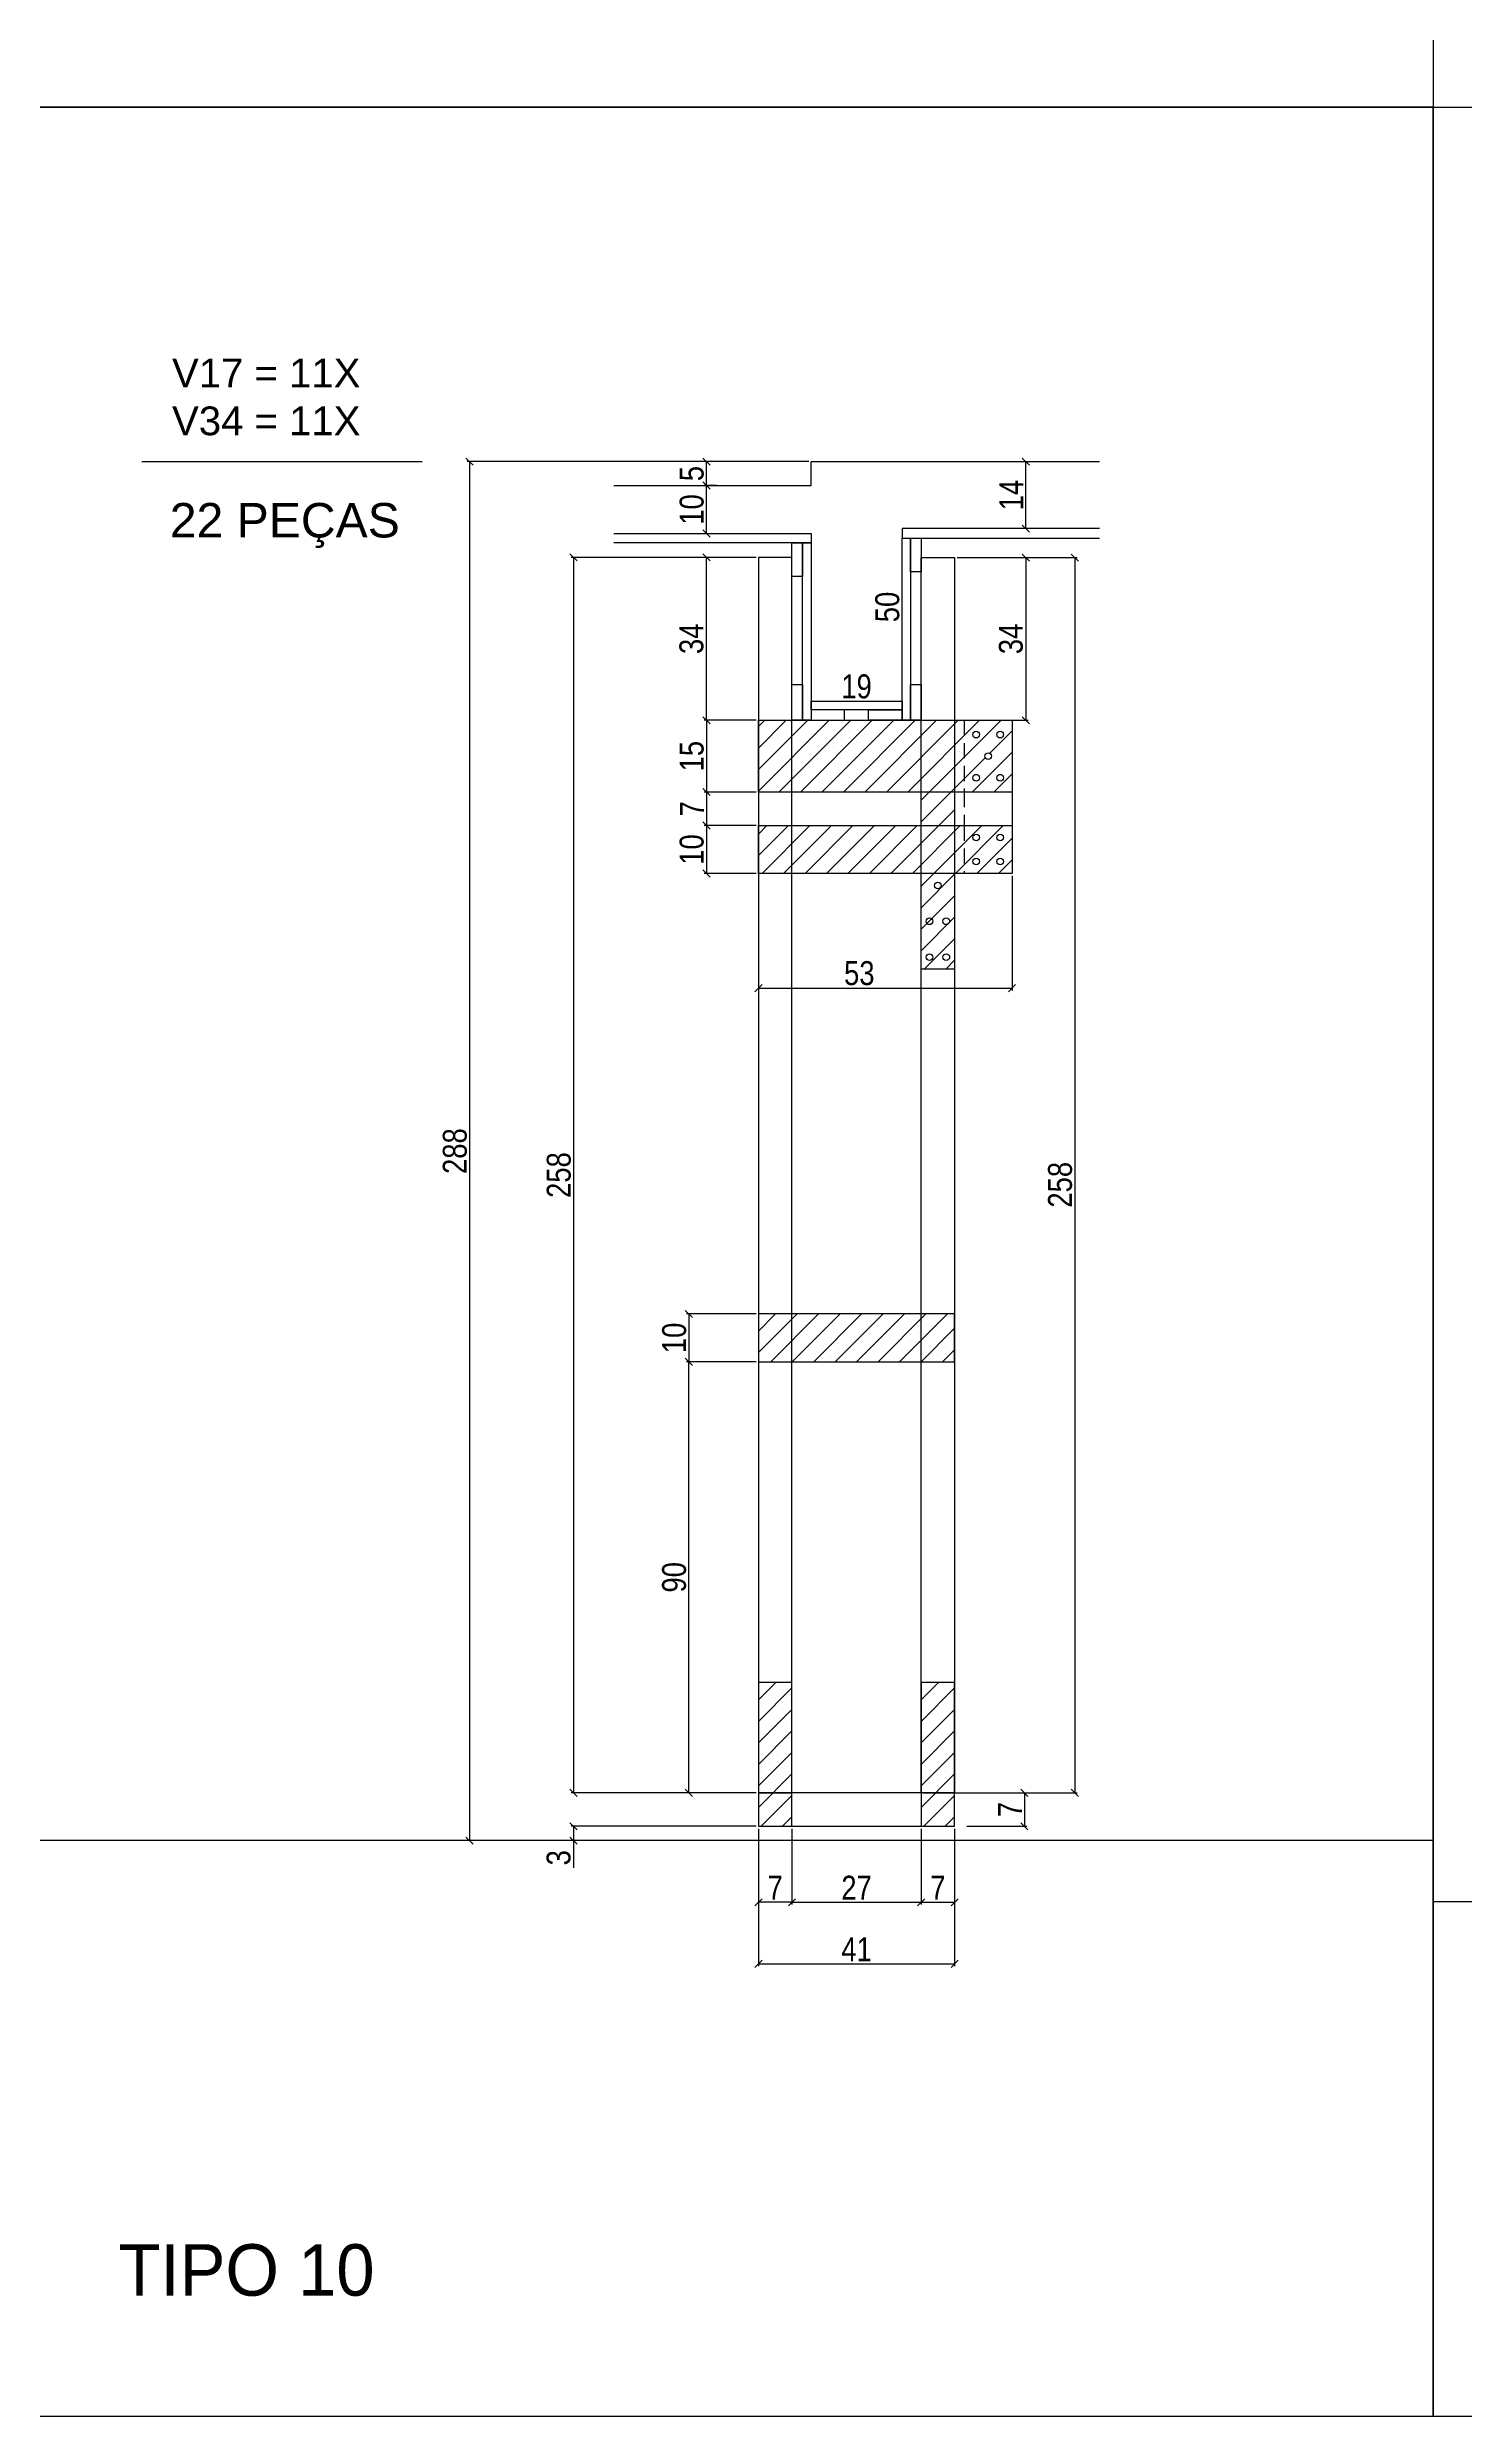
# Model space of a CAD drawing. Extents: x 16965 to 24320, y 205100 to 209880.
# Drawn here: x 18634 to 19226, y 205682 to 206671 of the extents above; entities that cross this region are included whole.
import ezdxf

# ---------------------------------------------------------------- set-up
doc = ezdxf.new("R2010")
doc.units = 0
doc.linetypes.add('DASHED2', pattern=[9.525, 6.35, -3.175])
doc.layers.get('0').update_dxf_attribs({"linetype": 'CONTINUOUS'})
doc.layers.get('DEFPOINTS').update_dxf_attribs({"linetype": 'CONTINUOUS'})
for name, color, linetype in [('COTA', 241, 'CONTINUOUS'), ('detalhes', 4, 'CONTINUOUS'), ('HACHURA', 8, 'CONTINUOUS'), ('TIRAS REESCORAMENTO', 252, 'CONTINUOUS'), ('VIGAS', 3, 'CONTINUOUS')]:
    doc.layers.add(name, color=color, linetype=linetype)
doc.styles.add('COTA TECNICA 2X', font='techl___.ttf', dxfattribs={"height": 10})
doc.styles.add('R80-50', font='arial.ttf', dxfattribs={"height": 10})
doc.styles.add('ROMAS860', font='ROMAS860.SHX', dxfattribs={"height": 8.5})
doc.dimstyles.new('SECAO', dxfattribs={"dimscale": 0.333333, "dimtxt": 5, "dimasz": 9, "dimexe": 3, "dimexo": 3, "dimgap": 3, "dimtad": 1, "dimdec": 1, "dimlfac": 0.5, "dimzin": 12, "dimdsep": 46, "dimtxsty": 'COTA TECNICA 2X', "dimblk1": 'OBLIQUE', "dimblk2": 'OBLIQUE', "dimsah": 1, "dimcen": 0.9, "dimclrd": 4, "dimclre": 4, "dimclrt": 240, "dimadec": 1, "dimazin": 3, "dimtfac": 1, "dimtdec": 1, "dimtmove": 0, "dimatfit": 3, "dimfxl": 1, "dimtolj": 1, "dimtzin": 12, "dimarcsym": 0})
pattern_1 = [(45, (-4660.637, 8067.0315), (-4.49012806, 4.49012806), [])]

# ---------------------------------------------------------------- blocks, each defined once
blk = doc.blocks.new('_Oblique')
at = {"color": 0, "linetype": 'ByBlock', "lineweight": -2}
blk.add_line((-0.5, -0.5), (0.5, 0.5), dxfattribs=at)
blk = doc.blocks.new('*D3066')
at = {"layer": 'DEFPOINTS', "color": 0, "transparency": 16777216}
for p in [(18931.21, 206458.4), (18853.92, 205942.31), (18931.21, 205942.31)]:
    blk.add_point(p, dxfattribs=at)
at = {"layer": 'detalhes', "color": 4, "lineweight": -2, "transparency": 16777216}
for p, q in [((18930.21, 206458.4), (18852.92, 206458.4)), ((18853.92, 206458.4), (18853.92, 205942.31)), ((18930.21, 205942.31), (18852.92, 205942.31))]:
    blk.add_line(p, q, dxfattribs=at)
at = {"layer": 'detalhes', "color": 4, "lineweight": -2, "transparency": 16777216, "xscale": 3, "yscale": 3, "zscale": 3}
for p, rotation in [((18853.92, 206458.4), 90), ((18853.92, 205942.31), 270)]:
    blk.add_blockref('_Oblique', p, dxfattribs=dict(at, rotation=rotation))
at = {"layer": 'detalhes', "color": 240, "transparency": 16777216, "insert": (18847.79, 206200.36), "char_height": 10, "attachment_point": 5, "rotation": 90, "style": 'COTA TECNICA 2X'}
blk.add_mtext('\\A1;258', dxfattribs=at)
blk = doc.blocks.new('*D3067')
at = {"layer": 'DEFPOINTS', "color": 0, "transparency": 16777216}
for p in [(18931.21, 205928.31), (19013.21, 205928.31), (19013.21, 205870.86)]:
    blk.add_point(p, dxfattribs=at)
at = {"layer": 'detalhes', "color": 4, "lineweight": -2, "transparency": 16777216}
for p, q in [((18931.21, 205927.31), (18931.21, 205869.86)), ((19013.21, 205927.31), (19013.21, 205869.86)), ((18931.21, 205870.86), (19013.21, 205870.86))]:
    blk.add_line(p, q, dxfattribs=at)
at = {"layer": 'detalhes', "color": 4, "lineweight": -2, "transparency": 16777216, "xscale": 3, "yscale": 3, "zscale": 3, "rotation": 180}
blk.add_blockref('_Oblique', (18931.21, 205870.86), dxfattribs=at)
at = {"layer": 'detalhes', "color": 4, "lineweight": -2, "transparency": 16777216, "xscale": 3, "yscale": 3, "zscale": 3}
blk.add_blockref('_Oblique', (19013.21, 205870.86), dxfattribs=at)
at = {"layer": 'detalhes', "color": 240, "transparency": 16777216, "insert": (18972.21, 205876.93), "char_height": 10, "attachment_point": 5, "style": 'COTA TECNICA 2X'}
blk.add_mtext('\\A1;41', dxfattribs=at)
blk = doc.blocks.new('*D3068')
at = {"layer": 'DEFPOINTS', "color": 0, "transparency": 16777216}
for p in [(18945.21, 205928.31), (18999.21, 205928.31), (18999.21, 205896.57)]:
    blk.add_point(p, dxfattribs=at)
at = {"layer": 'detalhes', "color": 4, "lineweight": -2, "transparency": 16777216}
for p, q in [((18945.21, 205927.31), (18945.21, 205895.57)), ((18999.21, 205927.31), (18999.21, 205895.57)), ((18945.21, 205896.57), (18999.21, 205896.57))]:
    blk.add_line(p, q, dxfattribs=at)
at = {"layer": 'detalhes', "color": 4, "lineweight": -2, "transparency": 16777216, "xscale": 3, "yscale": 3, "zscale": 3, "rotation": 180}
blk.add_blockref('_Oblique', (18945.21, 205896.57), dxfattribs=at)
at = {"layer": 'detalhes', "color": 4, "lineweight": -2, "transparency": 16777216, "xscale": 3, "yscale": 3, "zscale": 3}
blk.add_blockref('_Oblique', (18999.21, 205896.57), dxfattribs=at)
at = {"layer": 'detalhes', "color": 240, "transparency": 16777216, "insert": (18972.21, 205902.65), "char_height": 10, "attachment_point": 5, "style": 'COTA TECNICA 2X'}
blk.add_mtext('\\A1;27', dxfattribs=at)
blk = doc.blocks.new('*D3069')
at = {"layer": 'DEFPOINTS', "color": 0, "transparency": 16777216}
for p in [(18999.21, 205896.57), (19013.21, 205896.57), (19013.21, 205896.57)]:
    blk.add_point(p, dxfattribs=at)
at = {"layer": 'detalhes', "color": 4, "lineweight": -2, "transparency": 16777216}
blk.add_line((18999.21, 205896.57), (19013.21, 205896.57), dxfattribs=at)
at = {"layer": 'detalhes', "color": 4, "lineweight": -2, "transparency": 16777216, "xscale": 3, "yscale": 3, "zscale": 3, "rotation": 180}
blk.add_blockref('_Oblique', (18999.21, 205896.57), dxfattribs=at)
at = {"layer": 'detalhes', "color": 4, "lineweight": -2, "transparency": 16777216, "xscale": 3, "yscale": 3, "zscale": 3}
blk.add_blockref('_Oblique', (19013.21, 205896.57), dxfattribs=at)
at = {"layer": 'detalhes', "color": 240, "transparency": 16777216, "insert": (19006.21, 205902.65), "char_height": 10, "attachment_point": 5, "style": 'COTA TECNICA 2X'}
blk.add_mtext('\\A1;7', dxfattribs=at)
blk = doc.blocks.new('*D3070')
at = {"layer": 'DEFPOINTS', "color": 0, "transparency": 16777216}
for p in [(18931.21, 205896.57), (18931.21, 205896.57), (18945.21, 205896.57)]:
    blk.add_point(p, dxfattribs=at)
at = {"layer": 'detalhes', "color": 4, "lineweight": -2, "transparency": 16777216}
blk.add_line((18945.21, 205896.57), (18931.21, 205896.57), dxfattribs=at)
at = {"layer": 'detalhes', "color": 4, "lineweight": -2, "transparency": 16777216, "xscale": 3, "yscale": 3, "zscale": 3, "rotation": 180}
blk.add_blockref('_Oblique', (18931.21, 205896.57), dxfattribs=at)
at = {"layer": 'detalhes', "color": 4, "lineweight": -2, "transparency": 16777216, "xscale": 3, "yscale": 3, "zscale": 3}
blk.add_blockref('_Oblique', (18945.21, 205896.57), dxfattribs=at)
at = {"layer": 'detalhes', "color": 240, "transparency": 16777216, "insert": (18938.21, 205902.65), "char_height": 10, "attachment_point": 5, "style": 'COTA TECNICA 2X'}
blk.add_mtext('\\A1;7', dxfattribs=at)
blk = doc.blocks.new('*D3071')
at = {"layer": 'DEFPOINTS', "color": 0, "transparency": 16777216}
for p in [(18931.21, 206142.33), (18902.12, 206122.33), (18931.21, 206122.33)]:
    blk.add_point(p, dxfattribs=at)
at = {"layer": 'detalhes', "color": 4, "lineweight": -2, "transparency": 16777216}
for p, q in [((18930.21, 206142.33), (18901.12, 206142.33)), ((18902.12, 206142.33), (18902.12, 206122.33)), ((18930.21, 206122.33), (18901.12, 206122.33))]:
    blk.add_line(p, q, dxfattribs=at)
at = {"layer": 'detalhes', "color": 4, "lineweight": -2, "transparency": 16777216, "xscale": 3, "yscale": 3, "zscale": 3}
for p, rotation in [((18902.12, 206142.33), 90), ((18902.12, 206122.33), 270)]:
    blk.add_blockref('_Oblique', p, dxfattribs=dict(at, rotation=rotation))
at = {"layer": 'detalhes', "color": 240, "transparency": 16777216, "insert": (18896.01, 206132.33), "char_height": 10, "attachment_point": 5, "rotation": 90, "style": 'COTA TECNICA 2X'}
blk.add_mtext('\\A1;10', dxfattribs=at)
blk = doc.blocks.new('*D3072')
at = {"layer": 'DEFPOINTS', "color": 0, "transparency": 16777216}
for p in [(18909.45, 206458.4), (18931.21, 206458.4), (18931.21, 206390.35)]:
    blk.add_point(p, dxfattribs=at)
at = {"layer": 'detalhes', "color": 4, "lineweight": -2, "transparency": 16777216}
for p, q in [((18930.21, 206458.4), (18908.45, 206458.4)), ((18909.45, 206390.35), (18909.45, 206458.4)), ((18930.21, 206390.35), (18908.45, 206390.35))]:
    blk.add_line(p, q, dxfattribs=at)
at = {"layer": 'detalhes', "color": 4, "lineweight": -2, "transparency": 16777216, "xscale": 3, "yscale": 3, "zscale": 3}
for p, rotation in [((18909.45, 206458.4), 90), ((18909.45, 206390.35), 270)]:
    blk.add_blockref('_Oblique', p, dxfattribs=dict(at, rotation=rotation))
at = {"layer": 'detalhes', "color": 240, "transparency": 16777216, "insert": (18903.23, 206424.38), "char_height": 10, "attachment_point": 5, "rotation": 90, "style": 'COTA TECNICA 2X'}
blk.add_mtext('\\A1;34', dxfattribs=at)
blk = doc.blocks.new('*D3073')
at = {"layer": 'DEFPOINTS', "color": 0, "transparency": 16777216}
for p in [(19013.21, 206458.28), (19013.21, 206390.35), (19042.97, 206390.35)]:
    blk.add_point(p, dxfattribs=at)
at = {"layer": 'detalhes', "color": 4, "lineweight": -2, "transparency": 16777216}
for p, q in [((19014.21, 206458.28), (19043.97, 206458.28)), ((19042.97, 206458.28), (19042.97, 206390.35)), ((19014.21, 206390.35), (19043.97, 206390.35))]:
    blk.add_line(p, q, dxfattribs=at)
at = {"layer": 'detalhes', "color": 4, "lineweight": -2, "transparency": 16777216, "xscale": 3, "yscale": 3, "zscale": 3}
for p, rotation in [((19042.97, 206458.28), 90), ((19042.97, 206390.35), 270)]:
    blk.add_blockref('_Oblique', p, dxfattribs=dict(at, rotation=rotation))
at = {"layer": 'detalhes', "color": 240, "transparency": 16777216, "insert": (19036.75, 206424.32), "char_height": 10, "attachment_point": 5, "rotation": 90, "style": 'COTA TECNICA 2X'}
blk.add_mtext('\\A1;34', dxfattribs=at)
blk = doc.blocks.new('*D3074')
at = {"layer": 'DEFPOINTS', "color": 0, "transparency": 16777216}
for p in [(18953.21, 206498.4), (18810.42, 205922.31), (18931.21, 205922.31)]:
    blk.add_point(p, dxfattribs=at)
at = {"layer": 'detalhes', "color": 4, "lineweight": -2, "transparency": 16777216}
for p, q in [((18952.21, 206498.4), (18809.42, 206498.4)), ((18810.42, 206498.4), (18810.42, 205922.31)), ((18930.21, 205922.31), (18809.42, 205922.31))]:
    blk.add_line(p, q, dxfattribs=at)
at = {"layer": 'detalhes', "color": 4, "lineweight": -2, "transparency": 16777216, "xscale": 3, "yscale": 3, "zscale": 3}
for p, rotation in [((18810.42, 206498.4), 90), ((18810.42, 205922.31), 270)]:
    blk.add_blockref('_Oblique', p, dxfattribs=dict(at, rotation=rotation))
at = {"layer": 'detalhes', "color": 240, "transparency": 16777216, "insert": (18804.33, 206210.36), "char_height": 10, "attachment_point": 5, "rotation": 90, "style": 'COTA TECNICA 2X'}
blk.add_mtext('\\A1;288', dxfattribs=at)
blk = doc.blocks.new('*D3075')
at = {"layer": 'DEFPOINTS', "color": 0, "transparency": 16777216}
for p in [(18931.21, 205928.31), (18853.92, 205922.31), (18931.21, 205922.31)]:
    blk.add_point(p, dxfattribs=at)
at = {"layer": 'detalhes', "color": 4, "lineweight": -2, "transparency": 16777216}
for p, q in [((18930.21, 205928.31), (18852.92, 205928.31)), ((18853.92, 205928.31), (18853.92, 205922.31)), ((18930.21, 205922.31), (18852.92, 205922.31)), ((18853.92, 205922.31), (18853.92, 205910.98))]:
    blk.add_line(p, q, dxfattribs=at)
at = {"layer": 'detalhes', "color": 4, "lineweight": -2, "transparency": 16777216, "xscale": 3, "yscale": 3, "zscale": 3}
for p, rotation in [((18853.92, 205928.31), 90), ((18853.92, 205922.31), 270)]:
    blk.add_blockref('_Oblique', p, dxfattribs=dict(at, rotation=rotation))
at = {"layer": 'detalhes', "color": 240, "transparency": 16777216, "insert": (18847.7, 205915.15), "char_height": 10, "attachment_point": 5, "rotation": 90, "style": 'COTA TECNICA 2X'}
blk.add_mtext('\\A1;3', dxfattribs=at)
blk = doc.blocks.new('*D3076')
at = {"layer": 'DEFPOINTS', "color": 0, "transparency": 16777216}
for p in [(18968.25, 206498.4), (18991.21, 206498.4), (18968.25, 206398.35)]:
    blk.add_point(p, dxfattribs=at)
at = {"layer": 'detalhes', "color": 240, "transparency": 16777216, "insert": (18985.11, 206437.67), "char_height": 10, "attachment_point": 5, "rotation": 90, "style": 'COTA TECNICA 2X'}
blk.add_mtext('\\A1;50', dxfattribs=at)
blk = doc.blocks.new('*D3077')
at = {"layer": 'DEFPOINTS', "color": 0, "transparency": 16777216}
for p in [(18953.21, 206398.35), (18991.21, 206398.35), (18991.21, 206398.35)]:
    blk.add_point(p, dxfattribs=at)
at = {"layer": 'detalhes', "color": 240, "transparency": 16777216, "insert": (18972.21, 206404.44), "char_height": 10, "attachment_point": 5, "style": 'COTA TECNICA 2X'}
blk.add_mtext('\\A1;19', dxfattribs=at)
blk = doc.blocks.new('*D3078')
at = {"layer": 'DEFPOINTS', "color": 0, "transparency": 16777216}
for p in [(18902.12, 206122.33), (18931.21, 206122.33), (18930.21, 205942.31)]:
    blk.add_point(p, dxfattribs=at)
at = {"layer": 'detalhes', "color": 4, "lineweight": -2, "transparency": 16777216}
for p, q in [((18930.21, 206122.33), (18901.12, 206122.33)), ((18902.12, 205942.31), (18902.12, 206122.33)), ((18929.21, 205942.31), (18901.12, 205942.31))]:
    blk.add_line(p, q, dxfattribs=at)
at = {"layer": 'detalhes', "color": 4, "lineweight": -2, "transparency": 16777216, "xscale": 3, "yscale": 3, "zscale": 3}
for p, rotation in [((18902.12, 206122.33), 90), ((18902.12, 205942.31), 270)]:
    blk.add_blockref('_Oblique', p, dxfattribs=dict(at, rotation=rotation))
at = {"layer": 'detalhes', "color": 240, "transparency": 16777216, "insert": (18895.98, 206032.32), "char_height": 10, "attachment_point": 5, "rotation": 90, "style": 'COTA TECNICA 2X'}
blk.add_mtext('\\A1;90', dxfattribs=at)
blk = doc.blocks.new('*D3079')
at = {"layer": 'DEFPOINTS', "color": 0, "transparency": 16777216}
for p in [(18931.21, 206350.35), (19037.21, 206326.35), (19037.21, 206278.43)]:
    blk.add_point(p, dxfattribs=at)
at = {"layer": 'detalhes', "color": 4, "lineweight": -2, "transparency": 16777216}
for p, q in [((18931.21, 206349.35), (18931.21, 206277.43)), ((19037.21, 206325.35), (19037.21, 206277.43)), ((18931.21, 206278.43), (19037.21, 206278.43))]:
    blk.add_line(p, q, dxfattribs=at)
at = {"layer": 'detalhes', "color": 4, "lineweight": -2, "transparency": 16777216, "xscale": 3, "yscale": 3, "zscale": 3, "rotation": 180}
blk.add_blockref('_Oblique', (18931.21, 206278.43), dxfattribs=at)
at = {"layer": 'detalhes', "color": 4, "lineweight": -2, "transparency": 16777216, "xscale": 3, "yscale": 3, "zscale": 3}
blk.add_blockref('_Oblique', (19037.21, 206278.43), dxfattribs=at)
at = {"layer": 'detalhes', "color": 240, "transparency": 16777216, "insert": (18973.35, 206284.65), "char_height": 10, "attachment_point": 5, "style": 'COTA TECNICA 2X'}
blk.add_mtext('\\A1;53', dxfattribs=at)
blk = doc.blocks.new('*D3080')
at = {"layer": 'DEFPOINTS', "color": 0, "transparency": 16777216}
for p in [(19014.21, 206458.28), (19014.21, 205942.31), (19063.44, 205942.31)]:
    blk.add_point(p, dxfattribs=at)
at = {"layer": 'detalhes', "color": 4, "lineweight": -2, "transparency": 16777216}
for p, q in [((19015.21, 206458.28), (19064.44, 206458.28)), ((19063.44, 206458.28), (19063.44, 205942.31)), ((19015.21, 205942.31), (19064.44, 205942.31))]:
    blk.add_line(p, q, dxfattribs=at)
at = {"layer": 'detalhes', "color": 4, "lineweight": -2, "transparency": 16777216, "xscale": 3, "yscale": 3, "zscale": 3}
for p, rotation in [((19063.44, 206458.28), 90), ((19063.44, 205942.31), 270)]:
    blk.add_blockref('_Oblique', p, dxfattribs=dict(at, rotation=rotation))
at = {"layer": 'detalhes', "color": 240, "transparency": 16777216, "insert": (19057.31, 206196.3), "char_height": 10, "attachment_point": 5, "rotation": 90, "style": 'COTA TECNICA 2X'}
blk.add_mtext('\\A1;258', dxfattribs=at)
blk = doc.blocks.new('*D3081')
at = {"layer": 'DEFPOINTS', "color": 0, "transparency": 16777216}
for p in [(18999.21, 205942.31), (19017.27, 205928.31), (19042.36, 205928.31)]:
    blk.add_point(p, dxfattribs=at)
at = {"layer": 'detalhes', "color": 4, "lineweight": -2, "transparency": 16777216}
for p, q in [((19000.21, 205942.31), (19043.36, 205942.31)), ((19042.36, 205942.31), (19042.36, 205928.31)), ((19018.27, 205928.31), (19043.36, 205928.31))]:
    blk.add_line(p, q, dxfattribs=at)
at = {"layer": 'detalhes', "color": 4, "lineweight": -2, "transparency": 16777216, "xscale": 3, "yscale": 3, "zscale": 3}
for p, rotation in [((19042.36, 205942.31), 90), ((19042.36, 205928.31), 270)]:
    blk.add_blockref('_Oblique', p, dxfattribs=dict(at, rotation=rotation))
at = {"layer": 'detalhes', "color": 240, "transparency": 16777216, "insert": (19036.29, 205935.31), "char_height": 10, "attachment_point": 5, "rotation": 90, "style": 'COTA TECNICA 2X'}
blk.add_mtext('\\A1;7', dxfattribs=at)
blk = doc.blocks.new('*D3082')
at = {"layer": 'DEFPOINTS', "color": 0, "transparency": 16777216}
for p in [(18931.21, 206390.35), (18909.45, 206360.35), (18931.21, 206360.35)]:
    blk.add_point(p, dxfattribs=at)
at = {"layer": 'detalhes', "color": 4, "lineweight": -2, "transparency": 16777216}
for p, q in [((18930.21, 206390.35), (18908.45, 206390.35)), ((18909.45, 206390.35), (18909.45, 206360.35)), ((18930.21, 206360.35), (18908.45, 206360.35))]:
    blk.add_line(p, q, dxfattribs=at)
at = {"layer": 'detalhes', "color": 4, "lineweight": -2, "transparency": 16777216, "xscale": 3, "yscale": 3, "zscale": 3}
for p, rotation in [((18909.45, 206390.35), 90), ((18909.45, 206360.35), 270)]:
    blk.add_blockref('_Oblique', p, dxfattribs=dict(at, rotation=rotation))
at = {"layer": 'detalhes', "color": 240, "transparency": 16777216, "insert": (18903.34, 206375.35), "char_height": 10, "attachment_point": 5, "rotation": 90, "style": 'COTA TECNICA 2X'}
blk.add_mtext('\\A1;15', dxfattribs=at)
blk = doc.blocks.new('*D3083')
at = {"layer": 'DEFPOINTS', "color": 0, "transparency": 16777216}
for p in [(18931.21, 206346.35), (18909.45, 206326.35), (18931.21, 206326.35)]:
    blk.add_point(p, dxfattribs=at)
at = {"layer": 'detalhes', "color": 4, "lineweight": -2, "transparency": 16777216}
for p, q in [((18930.21, 206346.35), (18908.45, 206346.35)), ((18909.45, 206346.35), (18909.45, 206326.35)), ((18930.21, 206326.35), (18908.45, 206326.35))]:
    blk.add_line(p, q, dxfattribs=at)
at = {"layer": 'detalhes', "color": 4, "lineweight": -2, "transparency": 16777216, "xscale": 3, "yscale": 3, "zscale": 3}
for p, rotation in [((18909.45, 206346.35), 90), ((18909.45, 206326.35), 270)]:
    blk.add_blockref('_Oblique', p, dxfattribs=dict(at, rotation=rotation))
at = {"layer": 'detalhes', "color": 240, "transparency": 16777216, "insert": (18903.34, 206336.35), "char_height": 10, "attachment_point": 5, "rotation": 90, "style": 'COTA TECNICA 2X'}
blk.add_mtext('\\A1;10', dxfattribs=at)
blk = doc.blocks.new('*D3084')
at = {"layer": 'DEFPOINTS', "color": 0, "transparency": 16777216}
for p in [(18931.21, 206360.35), (18909.45, 206346.35), (18931.21, 206346.35)]:
    blk.add_point(p, dxfattribs=at)
at = {"layer": 'detalhes', "color": 4, "lineweight": -2, "transparency": 16777216}
for p, q in [((18930.21, 206360.35), (18908.45, 206360.35)), ((18909.45, 206360.35), (18909.45, 206346.35)), ((18930.21, 206346.35), (18908.45, 206346.35))]:
    blk.add_line(p, q, dxfattribs=at)
at = {"layer": 'detalhes', "color": 4, "lineweight": -2, "transparency": 16777216, "xscale": 3, "yscale": 3, "zscale": 3}
for p, rotation in [((18909.45, 206360.35), 90), ((18909.45, 206346.35), 270)]:
    blk.add_blockref('_Oblique', p, dxfattribs=dict(at, rotation=rotation))
at = {"layer": 'detalhes', "color": 240, "transparency": 16777216, "insert": (18903.37, 206353.35), "char_height": 10, "attachment_point": 5, "rotation": 90, "style": 'COTA TECNICA 2X'}
blk.add_mtext('\\A1;7', dxfattribs=at)
blk = doc.blocks.new('*D3085')
at = {"layer": 'DEFPOINTS', "color": 0, "transparency": 16777216}
for p in [(19042.97, 206498.4), (19042.97, 206498.4), (19042.97, 206470.4)]:
    blk.add_point(p, dxfattribs=at)
at = {"layer": 'detalhes', "color": 4, "lineweight": -2, "transparency": 16777216}
for p, q in [((19042.97, 206470.4), (19042.97, 206498.4)), ((19043.97, 206498.4), (19043.97, 206498.4)), ((19043.97, 206470.4), (19043.97, 206470.4))]:
    blk.add_line(p, q, dxfattribs=at)
at = {"layer": 'detalhes', "color": 4, "lineweight": -2, "transparency": 16777216, "xscale": 3, "yscale": 3, "zscale": 3}
for p, rotation in [((19042.97, 206498.4), 90), ((19042.97, 206470.4), 270)]:
    blk.add_blockref('_Oblique', p, dxfattribs=dict(at, rotation=rotation))
at = {"layer": 'detalhes', "color": 240, "transparency": 16777216, "insert": (19036.89, 206484.4), "char_height": 10, "attachment_point": 5, "rotation": 90, "style": 'COTA TECNICA 2X'}
blk.add_mtext('\\A1;14', dxfattribs=at)
blk = doc.blocks.new('*D3086')
at = {"layer": 'DEFPOINTS', "color": 0, "transparency": 16777216}
for p in [(18909.45, 206488.4), (18909.45, 206488.4), (18909.45, 206468.4)]:
    blk.add_point(p, dxfattribs=at)
at = {"layer": 'detalhes', "color": 4, "lineweight": -2, "transparency": 16777216}
for p, q in [((18908.45, 206488.4), (18908.45, 206488.4)), ((18909.45, 206468.4), (18909.45, 206488.4)), ((18908.45, 206468.4), (18908.45, 206468.4))]:
    blk.add_line(p, q, dxfattribs=at)
at = {"layer": 'detalhes', "color": 4, "lineweight": -2, "transparency": 16777216, "xscale": 3, "yscale": 3, "zscale": 3}
for p, rotation in [((18909.45, 206488.4), 90), ((18909.45, 206468.4), 270)]:
    blk.add_blockref('_Oblique', p, dxfattribs=dict(at, rotation=rotation))
at = {"layer": 'detalhes', "color": 240, "transparency": 16777216, "insert": (18903.34, 206478.4), "char_height": 10, "attachment_point": 5, "rotation": 90, "style": 'COTA TECNICA 2X'}
blk.add_mtext('\\A1;10', dxfattribs=at)
blk = doc.blocks.new('*D3087')
at = {"layer": 'DEFPOINTS', "color": 0, "transparency": 16777216}
for p in [(18909.45, 206498.4), (18953.21, 206498.4), (18914.84, 206488.4)]:
    blk.add_point(p, dxfattribs=at)
at = {"layer": 'detalhes', "color": 4, "lineweight": -2, "transparency": 16777216}
for p, q in [((18952.21, 206498.4), (18908.45, 206498.4)), ((18909.45, 206488.4), (18909.45, 206498.4)), ((18913.84, 206488.4), (18908.45, 206488.4))]:
    blk.add_line(p, q, dxfattribs=at)
at = {"layer": 'detalhes', "color": 4, "lineweight": -2, "transparency": 16777216, "xscale": 3, "yscale": 3, "zscale": 3}
for p, rotation in [((18909.45, 206498.4), 90), ((18909.45, 206488.4), 270)]:
    blk.add_blockref('_Oblique', p, dxfattribs=dict(at, rotation=rotation))
at = {"layer": 'detalhes', "color": 240, "transparency": 16777216, "insert": (18903.34, 206493.4), "char_height": 10, "attachment_point": 5, "rotation": 90, "style": 'COTA TECNICA 2X'}
blk.add_mtext('\\A1;5', dxfattribs=at)

msp = doc.modelspace()

# ---------------------------------------------------------------- hatches: boundary and pattern name
at = {"layer": 'COTA'}
h = msp.add_hatch(dxfattribs=at)
h.set_pattern_fill('ANSI31', color=256, scale=2, style=0)
h.set_pattern_definition(pattern_1)
h.paths.add_polyline_path([(19037.21, 206390.35), (18931.21, 206390.35), (18931.21, 206360.35), (19037.21, 206360.35)])
edge = h.paths.add_edge_path(flags=16)
edge.add_arc((19022.21, 206366.35), 1.4, 0, 360)
edge = h.paths.add_edge_path(flags=16)
edge.add_arc((19027.21, 206375.35), 1.4, 0, 360)
edge = h.paths.add_edge_path(flags=16)
edge.add_arc((19022.21, 206384.35), 1.4, 0, 360)
edge = h.paths.add_edge_path(flags=16)
edge.add_arc((19032.21, 206366.35), 1.4, 0, 360)
edge = h.paths.add_edge_path(flags=16)
edge.add_arc((19032.21, 206384.35), 1.4, 0, 360)
h = msp.add_hatch(dxfattribs=at)
h.set_pattern_fill('ANSI31', color=256, scale=2, style=0)
h.set_pattern_definition(pattern_1)
h.paths.add_polyline_path([(18999.21, 206360.35), (18999.21, 206346.35), (19013.21, 206346.35), (19013.21, 206360.35)])
h = msp.add_hatch(dxfattribs=at)
h.set_pattern_fill('ANSI31', color=256, scale=2, style=0)
h.set_pattern_definition(pattern_1)
h.paths.add_polyline_path([(19037.21, 206346.35), (18931.21, 206346.35), (18931.21, 206326.35), (19037.21, 206326.35)])
edge = h.paths.add_edge_path(flags=16)
edge.add_arc((19022.21, 206341.35), 1.4, 0, 360)
edge = h.paths.add_edge_path(flags=16)
edge.add_arc((19022.21, 206331.35), 1.4, 0, 360)
edge = h.paths.add_edge_path(flags=16)
edge.add_arc((19032.21, 206341.35), 1.4, 0, 360)
edge = h.paths.add_edge_path(flags=16)
edge.add_arc((19032.21, 206331.35), 1.4, 0, 360)
h = msp.add_hatch(dxfattribs=at)
h.set_pattern_fill('ANSI31', color=256, scale=2, style=0)
h.set_pattern_definition(pattern_1)
h.paths.add_polyline_path([(18999.21, 206286.41), (19013.21, 206286.41), (19013.21, 206326.35), (18999.21, 206326.35)])
h = msp.add_hatch(dxfattribs=at)
h.set_pattern_fill('ANSI31', color=256, scale=2, style=0)
h.set_pattern_definition([(45, (-4660.637, 8021.0315), (-4.49012806, 4.49012806), [])])
h.paths.add_polyline_path([(19013.21, 206142.33), (18931.21, 206142.33), (18931.21, 206122.33), (19013.21, 206122.33)])
h = msp.add_hatch(dxfattribs=at)
h.set_pattern_fill('ANSI31', color=256, scale=2, style=0)
h.set_pattern_definition([(45, (-913.0035, 200119.121), (-4.490128, 4.490128), [])])
h.paths.add_polyline_path([(18931.21, 205928.31), (18945.21, 205928.31), (18945.21, 205988.31), (18931.21, 205988.31)])
h = msp.add_hatch(dxfattribs=at)
h.set_pattern_fill('ANSI31', color=256, scale=2, style=0)
h.set_pattern_definition([(45, (-845.0035, 200119.121), (-4.490128, 4.490128), [])])
h.paths.add_polyline_path([(18999.21, 205928.31), (19013.21, 205928.31), (19013.21, 205988.31), (18999.21, 205988.31)])

# ---------------------------------------------------------------- linework, layer by layer
at = {"linetype": 'Continuous'}
msp.add_line((19037.21, 206360.35), (19037.21, 206346.35), dxfattribs=at)
msp.add_line((19013.21, 206286.41), (18999.21, 206286.41))
at = {"color": 217, "true_color": 0x93278f}
msp.add_lwpolyline([(19213.2, 206646.49), (18616.39, 206646.49), (18616.39, 207611.27), (19213.2, 207611.27)], close=True, dxfattribs=at)
at = {"color": 55, "true_color": 0x999b37}
msp.add_lwpolyline([(19213.2, 206646.49), (19810.01, 206646.49), (19810.01, 207611.27), (19213.2, 207611.27)], close=True, dxfattribs=at)
at = {"color": 74}
msp.add_lwpolyline([(19213.2, 205681.7), (18616.39, 205681.7), (18616.39, 206646.49), (19213.2, 206646.49)], close=True, dxfattribs=at)
at = {"color": 1}
msp.add_lwpolyline([(19810.01, 205681.7), (19213.2, 205681.7), (19213.2, 206646.49), (19810.01, 206646.49)], close=True, dxfattribs=at)
at = {"linetype": 'Continuous'}
for points in [[(18931.21, 205942.31), (18945.21, 205942.31), (18945.21, 206458.4), (18931.21, 206458.4)], [(19013.21, 205942.31), (18999.21, 205942.31), (18999.21, 206458.28), (19013.21, 206458.28)], [(19037.21, 206360.35), (18931.21, 206360.35), (18931.21, 206390.35), (19037.21, 206390.35)], [(19037.21, 206326.35), (18931.21, 206326.35), (18931.21, 206346.35), (19037.21, 206346.35)], [(18931.21, 205928.31), (18945.21, 205928.31), (18945.21, 205988.31), (18931.21, 205988.31)], [(18999.21, 205928.31), (19013.21, 205928.31), (19013.21, 205988.31), (18999.21, 205988.31)]]:
    msp.add_lwpolyline(points, close=True, dxfattribs=at)
for points in [[(18931.21, 206122.33), (19013.21, 206122.33), (19013.21, 206142.33), (18931.21, 206142.33), (18931.21, 206122.33)], [(18953.21, 205928.31), (19013.21, 205928.31), (19013.21, 205942.31), (18931.21, 205942.31), (18931.21, 205928.31), (18953.21, 205928.31)]]:
    msp.add_lwpolyline(points, dxfattribs=at)
for centre in [(19022.21, 206384.35), (19032.21, 206384.35), (19027.21, 206375.35), (19022.21, 206366.35), (19032.21, 206366.35), (19022.21, 206341.35), (19032.21, 206341.35), (19022.21, 206331.35), (19032.21, 206331.35), (19006.21, 206321.35), (19002.71, 206306.38), (19009.71, 206306.38), (19002.71, 206291.41), (19009.71, 206291.41)]:
    msp.add_circle(centre, 1.4)
at = {"layer": 'COTA', "linetype": 'DASHED2'}
for p, q in [((19017.21, 206390.35), (19017.21, 206360.35)), ((19017.21, 206360.35), (19017.21, 206346.35)), ((19017.21, 206346.35), (19017.21, 206326.35))]:
    msp.add_line(p, q, dxfattribs=at)
at = {"layer": 'HACHURA', "color": 7}
msp.add_line((18673.46, 206498.4), (18790.62, 206498.4), dxfattribs=at)
at = {"layer": 'TIRAS REESCORAMENTO', "linetype": 'ByBlock'}
for p, q in [((18953.21, 206498.4), (19073.7, 206498.4)), ((18953.21, 206488.4), (18953.21, 206498.4)), ((18870.73, 206488.4), (18953.21, 206488.4)), ((19213.2, 205922.31), (18616.39, 205922.31)), ((19810.01, 205896.77), (19213.2, 205896.77))]:
    msp.add_line(p, q, dxfattribs=at)
for points in [[(19073.7, 206470.4), (18991.21, 206470.4), (18991.21, 206466.4), (19073.7, 206466.4)], [(18870.73, 206468.4), (18953.21, 206468.4), (18953.21, 206464.4), (18870.73, 206464.4)], [(18953.21, 206390.35), (18949.61, 206390.35), (18949.61, 206464.4), (18953.21, 206464.4), (18953.21, 206390.35)], [(18994.81, 206390.35), (18991.21, 206390.35), (18991.21, 206466.4), (18994.81, 206466.4), (18994.81, 206390.35)]]:
    msp.add_lwpolyline(points, dxfattribs=at)
for points in [[(18945.21, 206464.4), (18949.61, 206464.4), (18949.61, 206450.4), (18945.21, 206450.4)], [(18994.81, 206466.4), (18999.21, 206466.4), (18999.21, 206452.4), (18994.81, 206452.4)], [(18945.21, 206405.35), (18949.61, 206405.35), (18949.61, 206390.35), (18945.21, 206390.35)], [(18994.81, 206405.35), (18999.21, 206405.35), (18999.21, 206390.35), (18994.81, 206390.35)], [(18991.21, 206394.75), (18953.21, 206394.75), (18953.21, 206398.35), (18991.21, 206398.35)], [(18967.18, 206390.35), (18967.18, 206394.75), (18953.21, 206394.75), (18953.21, 206390.35)], [(18977.25, 206390.35), (18977.25, 206394.75), (18991.21, 206394.75), (18991.21, 206390.35)]]:
    msp.add_lwpolyline(points, close=True, dxfattribs=at)

# ---------------------------------------------------------------- texts
at = {"linetype": 'Continuous', "style": 'ROMAS860'}
msp.add_text('TIPO 10', height=21.505, dxfattribs=at).set_placement((18663.67, 205732.22))
at = {"layer": 'VIGAS', "color": 7, "attachment_point": 1, "style": 'R80-50'}
for s, width, insert, char_height in [('\\PV17 = 11X\\PV34 = 11X', 124.324, (18686.08, 206561.43), 12), ('22 PEÇAS', 162.221, (18685.14, 206481.11), 14.4)]:
    msp.add_mtext_dynamic_manual_height_columns(s, width=width, gutter_width=50, heights=[0], dxfattribs=dict(at, insert=insert, char_height=char_height))

# ---------------------------------------------------------------- dimensions: what is measured, and where the dimension line sits
at = {"layer": 'detalhes', "color": 3}
for base, p1, p2, picture, middle in [((18810.42, 205922.31), (18953.21, 206498.4), (18931.21, 205922.31), '*D3074', (18804.33, 206210.36)), ((18909.45, 206498.4), (18914.84, 206488.4), (18953.21, 206498.4), '*D3087', (18903.34, 206493.4)), ((19042.97, 206498.4), (19042.97, 206470.4), (19042.97, 206498.4), '*D3085', (19036.89, 206484.4)), ((18909.45, 206488.4), (18909.45, 206468.4), (18909.45, 206488.4), '*D3086', (18903.34, 206478.4)), ((18853.92, 205942.31), (18931.21, 206458.4), (18931.21, 205942.31), '*D3066', (18847.79, 206200.36)), ((18909.45, 206458.4), (18931.21, 206390.35), (18931.21, 206458.4), '*D3072', (18903.23, 206424.38)), ((19042.97, 206390.35), (19013.21, 206458.28), (19013.21, 206390.35), '*D3073', (19036.75, 206424.32)), ((18909.45, 206360.35), (18931.21, 206390.35), (18931.21, 206360.35), '*D3082', (18903.34, 206375.35)), ((18909.45, 206346.35), (18931.21, 206360.35), (18931.21, 206346.35), '*D3084', (18903.37, 206353.35)), ((18909.45, 206326.35), (18931.21, 206346.35), (18931.21, 206326.35), '*D3083', (18903.34, 206336.35)), ((18902.12, 206122.33), (18931.21, 206142.33), (18931.21, 206122.33), '*D3071', (18896.01, 206132.33)), ((18902.12, 206122.33), (18930.21, 205942.31), (18931.21, 206122.33), '*D3078', (18895.98, 206032.32)), ((19042.36, 205928.31), (18999.21, 205942.31), (19017.27, 205928.31), '*D3081', (19036.29, 205935.31)), ((18853.92, 205922.31), (18931.21, 205928.31), (18931.21, 205922.31), '*D3075', (18847.7, 205915.15))]:
    dim = msp.add_linear_dim(base=base, p1=p1, p2=p2, angle=90, dimstyle='SECAO', dxfattribs=at)
    dim.commit()
    dim.dimension.update_dxf_attribs({"geometry": picture, "text_midpoint": middle})
dim = msp.add_linear_dim(base=(18991.21, 206498.4), p1=(18968.25, 206398.35), p2=(18968.25, 206498.4), angle=90, dimstyle='SECAO', override={"dimse1": 1, "dimse2": 1, "dimsd1": 1, "dimsd2": 1}, dxfattribs=at)
dim.commit()
dim.dimension.update_dxf_attribs({"geometry": '*D3076', "text_midpoint": (18991.21, 206437.67), "dimtype": 160})
dim = msp.add_linear_dim(base=(19063.44, 205942.31), p1=(19014.21, 206458.28), p2=(19014.21, 205942.31), angle=90, dimstyle='SECAO', dxfattribs=at)
dim.commit()
dim.dimension.update_dxf_attribs({"geometry": '*D3080', "text_midpoint": (19063.44, 206196.3), "dimtype": 160})
dim = msp.add_linear_dim(base=(18991.21, 206398.35), p1=(18953.21, 206398.35), p2=(18991.21, 206398.35), dimstyle='SECAO', override={"dimse1": 1, "dimse2": 1, "dimsd1": 1, "dimsd2": 1}, dxfattribs=at)
dim.commit()
dim.dimension.update_dxf_attribs({"geometry": '*D3077', "text_midpoint": (18972.21, 206398.35), "dimtype": 160})
for base, p1, p2, picture, middle in [((19037.21, 206278.43), (18931.21, 206350.35), (19037.21, 206326.35), '*D3079', (18973.35, 206278.43)), ((19013.21, 205870.86), (18931.21, 205928.31), (19013.21, 205928.31), '*D3067', (18972.21, 205870.86)), ((18999.21, 205896.57), (18945.21, 205928.31), (18999.21, 205928.31), '*D3068', (18972.21, 205896.57)), ((19013.21, 205896.57), (18999.21, 205896.57), (19013.21, 205896.57), '*D3069', (19006.21, 205896.57))]:
    dim = msp.add_linear_dim(base=base, p1=p1, p2=p2, dimstyle='SECAO', dxfattribs=at)
    dim.commit()
    dim.dimension.update_dxf_attribs({"geometry": picture, "text_midpoint": middle, "dimtype": 160})
dim = msp.add_linear_dim(base=(18931.21, 205896.57), p1=(18945.21, 205896.57), p2=(18931.21, 205896.57), dimstyle='SECAO', dxfattribs=at)
dim.commit()
dim.dimension.update_dxf_attribs({"geometry": '*D3070', "text_midpoint": (18938.21, 205902.65)})

doc.saveas('drawing.dxf')
